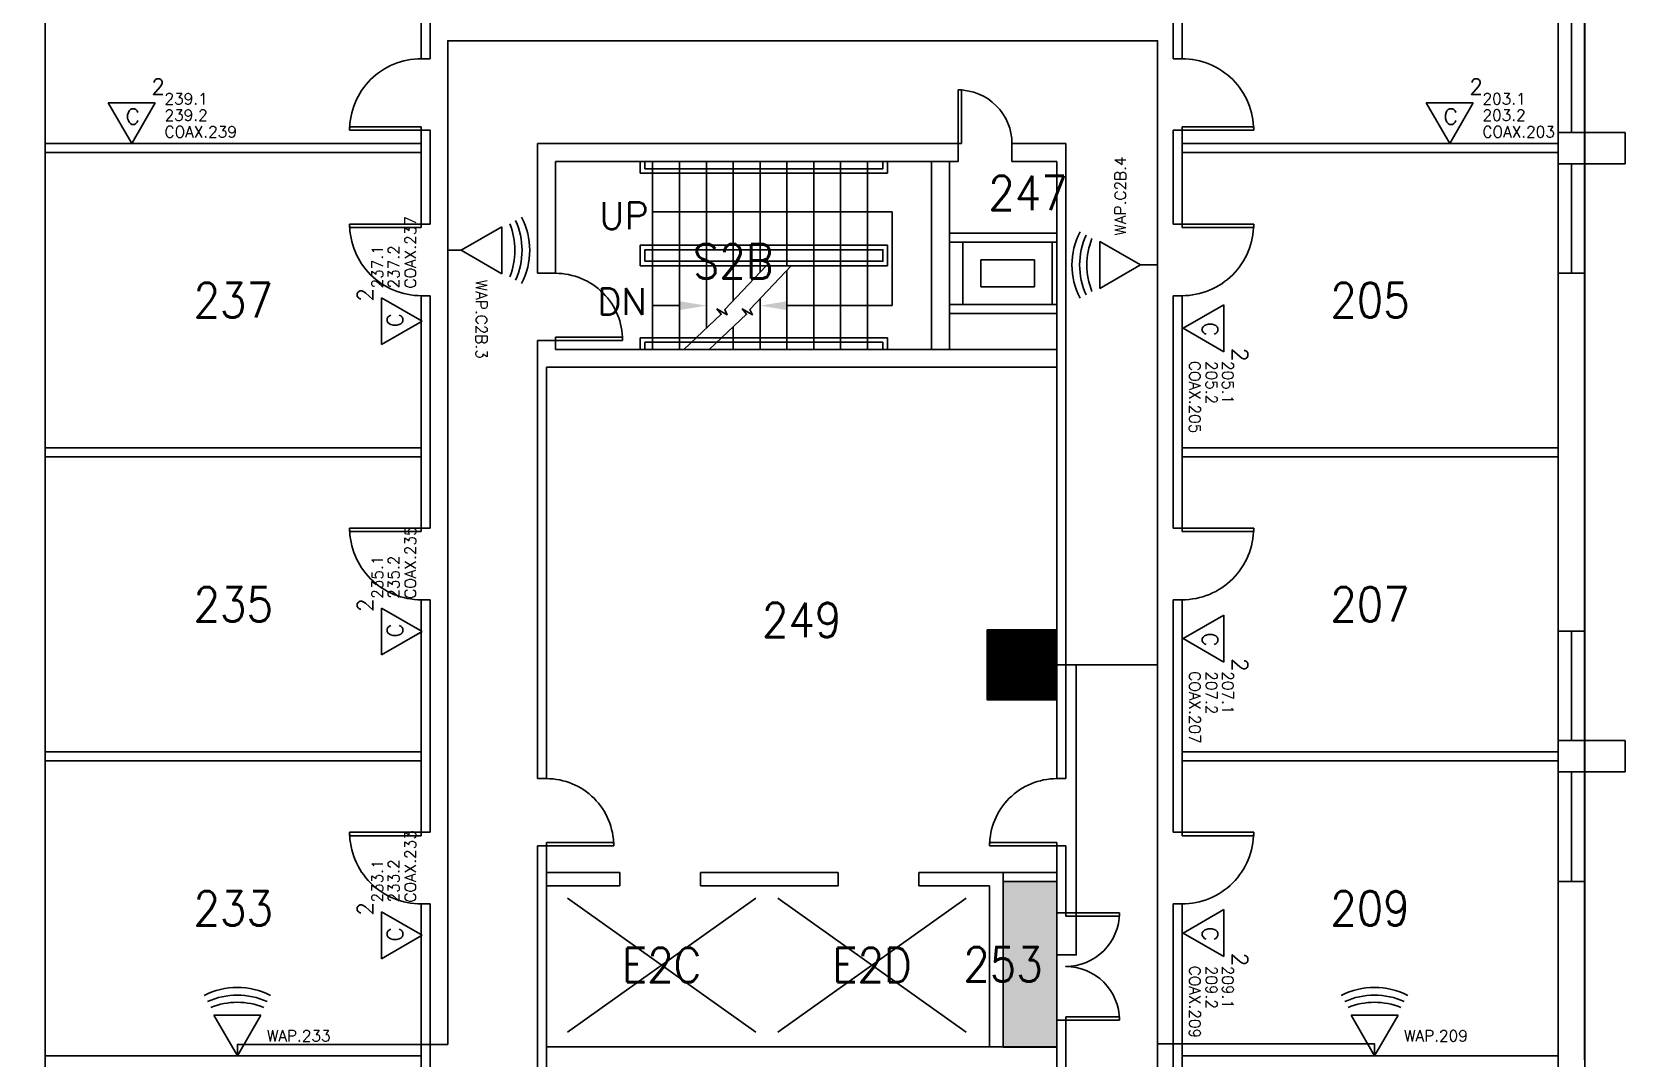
# Model space of a CAD drawing. Header units: inches. Extents: x -460 to 10305, y -938 to 5356.
# Drawn here: x 5818 to 6530, y 648 to 1107 of the extents above; entities that cross this region are included whole.
import ezdxf
from ezdxf.enums import TextEntityAlignment as Align

# ---------------------------------------------------------------- set-up
doc = ezdxf.new("R2010")
doc.units = ezdxf.units.IN
doc.header["$MEASUREMENT"] = 0
doc.set_wipeout_variables(frame=1)
for name, color, linetype in [('01-0263-02-DWG-BFP-ARCH$0$SP-DOORS', 5, 'Continuous'), ('01-0263-02-DWG-BFP-ARCH$0$SP-ELEVATOR', 112, 'Continuous'), ('01-0263-02-DWG-BFP-ARCH$0$SP-GROSS', 30, 'Continuous'), ('01-0263-02-DWG-BFP-ARCH$0$SP-GUARDRAIL', 150, 'Continuous'), ('01-0263-02-DWG-BFP-ARCH$0$SP-RMNO', 7, 'Continuous'), ('01-0263-02-DWG-BFP-ARCH$0$SP-ROOM', 7, 'Continuous'), ('01-0263-02-DWG-BFP-ARCH$0$SP-STAIRS', 1, 'Continuous'), ('01-0263-02-DWG-BFP-ARCH$0$SP-TEXT', 72, 'Continuous'), ('01-0263-02-DWG-BFP-ARCH$0$SP-WALL', 7, 'Continuous'), ('01-0263-02-DWG-BFP-ARCH$0$SP-WINDOWS', 6, 'Continuous'), ('T-Comm-E', 1, 'Continuous'), ('T-Comm-E-Wireless', 1, 'Continuous'), ('T-Comm-Path', 40, 'Continuous'), ('T-Comm-TR', 40, 'Continuous')]:
    doc.layers.add(name, color=color, linetype=linetype)
doc.layers.get('01-0263-02-DWG-BFP-ARCH$0$SP-ROOM').off()
doc.styles.add('01-0263-02-DWG-BFP-ARCH$0$ROMANS', font='ROMANS.shx', dxfattribs={"width": 0.9})
doc.styles.add('01-0263-02-DWG-BFP-ARCH$0$STANDARD', font='TXT.shx', dxfattribs={"height": 12})
doc.styles.add('3-32', font='SIMPLEX.shx', dxfattribs={"height": 9})

# ---------------------------------------------------------------- blocks, each defined once
blk = doc.blocks.new('01-0263-02-DWG-BFP-ARCH$0$DOR00')
at = {"color": 0}
for p, q in [((0, 1), (0, 0)), ((1, 0), (1, 1))]:
    blk.add_line(p, q, dxfattribs=at)
blk = doc.blocks.new('01-0263-02-DWG-BFP-ARCH$0$DOR01')
at = {"color": 0}
for p, q in [((1, 1), (0, 1)), ((0, 1), (0, 0)), ((1, 0), (1, 1)), ((0, 0), (1, 0))]:
    blk.add_line(p, q, dxfattribs=at)
blk = doc.blocks.new('01-0263-02-DWG-BFP-ARCH$0$FMGRM1')
at = {"style": '01-0263-02-DWG-BFP-ARCH$0$ROMANS', "width": 0.9}
for tag, p in [('RMAREA', (0, -0.2836)), ('DATA1', (0, -0.443)), ('DATA2', (0, -0.6024)), ('DATA3', (0, -0.7618)), ('DATA4', (0, -0.9213)), ('DATA5', (0, -1.0807))]:
    blk.add_attdef(tag, text='', height=0.1172, dxfattribs=at).set_placement(p, align=Align.CENTER)
at = {"linetype": 'Continuous'}
blk.add_wipeout([(-0.375, -0.125), (0.375, -0.125), (0.375, 0.125), (-0.375, 0.125)], dxfattribs=at)
at = {"layer": '01-0263-02-DWG-BFP-ARCH$0$SP-RMNO', "style": '01-0263-02-DWG-BFP-ARCH$0$ROMANS', "width": 0.9}
blk.add_attdef('RMNUMB', text='', height=0.16, dxfattribs=at).set_placement((0, 0), align=Align.MIDDLE)
blk = doc.blocks.new('01-0263-02-DWG-BFP-ARCH', base_point=(1295.16, 1353.43))
at = {"layer": '01-0263-02-DWG-BFP-ARCH$0$SP-DOORS'}
for points in [[(3251.16, 2445.43, 0.414214), (3219.16, 2413.43, 0.414214)], [(3591.16, 2445.43, -0.414214), (3623.16, 2413.43, -0.414214)], [(3515.16, 2407.43, 0.414214), (3491.16, 2431.43, 0.414214)], [(3251.16, 2339.43, -0.414214), (3219.16, 2371.43, -0.414214)], [(3591.16, 2339.43, 0.414214), (3623.16, 2371.43, 0.414214)], [(3311.16, 2349.43, -0.414214), (3341.16, 2319.43, -0.414214)], [(3251.16, 2203.43, -0.414214), (3219.16, 2235.43, -0.414214)], [(3591.16, 2203.43, 0.414214), (3623.16, 2235.43, 0.414214)], [(3307.16, 2123.43, -0.414214), (3337.16, 2093.43, -0.414214)], [(3535.16, 2123.43, 0.414214), (3505.16, 2093.43, 0.414214)], [(3251.16, 2067.43, -0.414214), (3219.16, 2099.43, -0.414214)], [(3591.16, 2067.43, 0.414214), (3623.16, 2099.43, 0.414214)], [(3563.16, 2063.43, -0.414214), (3539.16, 2039.43, -0.414214), (3563.16, 2015.43, -0.414214)]]:
    blk.add_lwpolyline(points, format="xyb", dxfattribs=at)
at = {"layer": '01-0263-02-DWG-BFP-ARCH$0$SP-ELEVATOR'}
for p, q in [((3400.74, 2070.03), (3316.54, 2010.02)), ((3400.74, 2010.02), (3316.54, 2070.03)), ((3494.73, 2070.03), (3410.53, 2010.02)), ((3494.73, 2010.02), (3410.53, 2070.03))]:
    blk.add_line(p, q, dxfattribs=at)
at = {"layer": '01-0263-02-DWG-BFP-ARCH$0$SP-GROSS'}
blk.add_lwpolyline([(3071.16, 2641.43), (3071.16, 1353.43), (3771.16, 1353.43), (3771.06, 2641.38), (3071.16, 2641.43)], close=True, dxfattribs=at)
at = {"layer": '01-0263-02-DWG-BFP-ARCH$0$SP-GUARDRAIL'}
for p, q in [((3349.07, 2399.43), (3349.07, 2394.21)), ((3349.07, 2394.21), (3459.48, 2394.21)), ((3351.07, 2399.43), (3351.07, 2396.21)), ((3351.07, 2396.21), (3457.48, 2396.21)), ((3457.48, 2396.21), (3457.48, 2399.43)), ((3459.48, 2394.21), (3459.48, 2399.43)), ((3349.07, 2320.64), (3459.48, 2320.64)), ((3349.07, 2315.43), (3349.07, 2320.64)), ((3351.07, 2318.64), (3457.48, 2318.64)), ((3351.07, 2315.43), (3351.07, 2318.64)), ((3457.48, 2318.64), (3457.48, 2315.43)), ((3459.48, 2320.64), (3459.48, 2315.43))]:
    blk.add_line(p, q, dxfattribs=at)
for points in [[(3459.48, 2357.43), (3459.48, 2362.01), (3349.07, 2362.01)], [(3349.07, 2362.01), (3349.07, 2357.43)], [(3459.48, 2357.43), (3459.48, 2352.84), (3349.07, 2352.84)], [(3349.07, 2352.84), (3349.07, 2357.43)], [(3457.48, 2357.43), (3457.48, 2360.01), (3351.07, 2360.01)], [(3351.07, 2360.01), (3351.07, 2357.43)], [(3457.48, 2357.43), (3457.48, 2354.84), (3351.07, 2354.84)], [(3351.07, 2354.84), (3351.07, 2357.43)]]:
    blk.add_lwpolyline(points, dxfattribs=at)
at = {"layer": '01-0263-02-DWG-BFP-ARCH$0$SP-STAIRS'}
for p, q in [((3354.57, 2315.43), (3354.57, 2399.43)), ((3366.57, 2315.43), (3366.57, 2399.43)), ((3378.57, 2324.88), (3378.57, 2399.43)), ((3390.57, 2337.34), (3390.57, 2399.43)), ((3402.57, 2350.02), (3402.57, 2399.43)), ((3414.57, 2352.84), (3414.57, 2399.43)), ((3426.57, 2315.43), (3426.57, 2399.43)), ((3438.57, 2315.43), (3438.57, 2399.43)), ((3450.57, 2315.43), (3450.57, 2399.43)), ((3414.57, 2315.43), (3414.57, 2350.75)), ((3402.57, 2315.43), (3402.57, 2338.07)), ((3390.57, 2315.43), (3390.57, 2325.53))]:
    blk.add_line(p, q, dxfattribs=at)
for points in [[(3368.5, 2315.43), (3385.24, 2331.14), (3383.29, 2333.53), (3387.85, 2330.92), (3386.76, 2333.31), (3405.24, 2352.84)], [(3379.81, 2315.43), (3396.55, 2331.14), (3394.59, 2333.53), (3399.16, 2330.92), (3398.07, 2333.31), (3416.55, 2352.84)]]:
    blk.add_lwpolyline(points, dxfattribs=at)
at = {"layer": '01-0263-02-DWG-BFP-ARCH$0$SP-TEXT'}
for p, q in [((3461.56, 2376.9), (3354.57, 2376.9)), ((3461.56, 2334.98), (3461.56, 2376.9)), ((3366.57, 2334.98), (3354.57, 2334.98)), ((3414.57, 2334.98), (3461.56, 2334.98))]:
    blk.add_line(p, q, dxfattribs=at)
for points in [[(3366.57, 2336.98), (3366.57, 2332.98), (3378.57, 2334.98)], [(3414.57, 2332.98), (3414.57, 2336.98), (3402.57, 2334.98)]]:
    blk.add_solid(points, dxfattribs=at)
at = {"layer": '01-0263-02-DWG-BFP-ARCH$0$SP-WALL'}
for p, q in [((3083.16, 2629.43), (3083.16, 1365.43)), ((3251.16, 2445.43), (3251.16, 2461.43)), ((3255.16, 2445.43), (3255.16, 2461.43)), ((3587.16, 2445.43), (3587.16, 2461.43)), ((3591.16, 2445.43), (3591.16, 2461.43)), ((3083.16, 2407.43), (3251.16, 2407.43)), ((3251.16, 2371.43), (3251.16, 2413.43)), ((3255.16, 2371.43), (3255.16, 2413.43)), ((3303.16, 2349.43), (3303.16, 2407.43)), ((3491.16, 2407.43), (3303.16, 2407.43)), ((3539.16, 2407.43), (3515.16, 2407.43)), ((3539.16, 2123.43), (3539.16, 2407.43)), ((3587.16, 2371.43), (3587.16, 2413.43)), ((3591.16, 2371.43), (3591.16, 2413.43)), ((3759.16, 2407.43), (3591.16, 2407.43)), ((3759.16, 2412.43), (3789.16, 2412.43)), ((3771.16, 2412.43), (3771.16, 2398.43)), ((3789.16, 2412.43), (3789.16, 2398.43)), ((3083.16, 2403.43), (3251.16, 2403.43)), ((3759.16, 2403.43), (3591.16, 2403.43)), ((3491.16, 2399.43), (3311.16, 2399.43)), ((3311.16, 2399.43), (3311.16, 2349.43)), ((3479.16, 2315.43), (3479.16, 2399.43)), ((3487.16, 2315.43), (3487.16, 2399.43)), ((3535.16, 2399.43), (3515.16, 2399.43)), ((3535.16, 2123.43), (3535.16, 2399.43)), ((3789.16, 2398.43), (3759.16, 2398.43)), ((3535.16, 2367.43), (3487.16, 2367.43)), ((3535.16, 2363.43), (3487.16, 2363.43)), ((3493.16, 2335.43), (3493.16, 2363.43)), ((3533.16, 2335.43), (3533.16, 2363.43)), ((3525.16, 2355.43), (3501.16, 2355.43)), ((3501.16, 2343.43), (3501.16, 2355.43)), ((3525.16, 2343.43), (3525.16, 2355.43)), ((3525.16, 2343.43), (3501.16, 2343.43)), ((3771.16, 2349.43), (3759.16, 2349.43)), ((3251.16, 2235.43), (3251.16, 2339.43)), ((3255.16, 2235.43), (3255.16, 2339.43)), ((3535.16, 2335.43), (3487.16, 2335.43)), ((3587.16, 2235.43), (3587.16, 2339.43)), ((3591.16, 2235.43), (3591.16, 2339.43)), ((3535.16, 2331.43), (3487.16, 2331.43)), ((3303.16, 2123.43), (3303.16, 2319.43)), ((3311.16, 2319.43), (3311.16, 2315.43)), ((3535.16, 2315.43), (3311.16, 2315.43)), ((3535.16, 2307.43), (3307.16, 2307.43)), ((3307.16, 2123.43), (3307.16, 2307.43)), ((3083.16, 2271.43), (3251.16, 2271.43)), ((3759.16, 2271.43), (3591.16, 2271.43)), ((3083.16, 2267.43), (3251.16, 2267.43)), ((3759.16, 2267.43), (3591.16, 2267.43)), ((3251.16, 2099.43), (3251.16, 2203.43)), ((3255.16, 2099.43), (3255.16, 2203.43)), ((3587.16, 2099.43), (3587.16, 2203.43)), ((3591.16, 2099.43), (3591.16, 2203.43)), ((3771.16, 2189.43), (3759.16, 2189.43)), ((3759.16, 2140.43), (3789.16, 2140.43)), ((3771.16, 2140.43), (3771.16, 2126.43)), ((3789.16, 2140.43), (3789.16, 2126.43)), ((3083.16, 2135.43), (3251.16, 2135.43)), ((3083.16, 2131.43), (3251.16, 2131.43)), ((3759.16, 2135.43), (3591.16, 2135.43)), ((3759.16, 2131.43), (3591.16, 2131.43)), ((3789.16, 2126.43), (3759.16, 2126.43)), ((3303.16, 1837.93), (3303.16, 2093.43)), ((3307.16, 1865.43), (3307.16, 2093.43)), ((3535.16, 2063.43), (3535.16, 2093.43)), ((3539.16, 2063.43), (3539.16, 2093.43)), ((3339.97, 2081.43), (3307.16, 2081.43)), ((3437.51, 2081.43), (3375.97, 2081.43)), ((3535.16, 2081.43), (3473.51, 2081.43)), ((3511.16, 2003.43), (3511.16, 2081.43)), ((3339.97, 2075.43), (3307.16, 2075.43)), ((3437.51, 2075.43), (3375.97, 2075.43)), ((3505.16, 2075.43), (3473.51, 2075.43)), ((3505.16, 2003.43), (3505.16, 2075.43)), ((3535.16, 2077.43), (3511.16, 2077.43)), ((3771.16, 2077.43), (3759.16, 2077.43)), ((3251.16, 1963.43), (3251.16, 2067.43)), ((3255.16, 1963.43), (3255.16, 2067.43)), ((3587.16, 1963.43), (3587.16, 2067.43)), ((3591.16, 1963.43), (3591.16, 2067.43)), ((3535.16, 1858.93), (3535.16, 2015.43)), ((3539.16, 1831.43), (3539.16, 2015.43)), ((3535.16, 2003.43), (3307.16, 2003.43)), ((3083.16, 1999.43), (3251.16, 1999.43)), ((3759.16, 1999.43), (3591.16, 1999.43))]:
    blk.add_line(p, q, dxfattribs=at)
for points in [[(3771.16, 1904.43), (3771.16, 2411.43), (3771.16, 2641.43)], [(3759.16, 1904.43), (3759.16, 2411.43), (3759.16, 2629.43)]]:
    blk.add_lwpolyline(points, dxfattribs=at)
at = {"layer": '01-0263-02-DWG-BFP-ARCH$0$SP-WINDOWS'}
for p, q in [((3765.16, 2461.43), (3765.16, 2412.43)), ((3765.16, 2349.43), (3765.16, 2398.43)), ((3765.16, 2189.43), (3765.16, 2140.43)), ((3765.16, 2077.43), (3765.16, 2126.43))]:
    blk.add_line(p, q, dxfattribs=at)
at = {"layer": '01-0263-02-DWG-BFP-ARCH$0$SP-DOORS'}
for p, xscale, yscale, zscale, rotation in [((3491.16, 2407.43), -24, 1.5, 24, 269.9999999999968), ((3591.16, 2413.43), -32, -1.5, 32, 180), ((3591.16, 2371.43), -32, 1.5, 32, 180), ((3311.16, 2319.43), -30, -1.5, 30, 180), ((3591.16, 2235.43), -32, 1.5, 32, 180), ((3307.16, 2093.43), -30, -1.5, 30, 180), ((3591.16, 2099.43), -32, 1.5, 32, 180), ((3539.16, 2063.43), -24, 1.5, 24, 180), ((3539.16, 2015.43), -24, -1.5, 24, 180)]:
    blk.add_blockref('01-0263-02-DWG-BFP-ARCH$0$DOR01', p, dxfattribs=dict(at, xscale=xscale, yscale=yscale, zscale=zscale, rotation=rotation))
for p, xscale, yscale, zscale in [((3251.16, 2413.43), -32, 1.5, 32), ((3251.16, 2371.43), -32, -1.5, 32), ((3251.16, 2235.43), -32, -1.5, 32), ((3251.16, 2099.43), -32, -1.5, 32), ((3535.16, 2093.43), -30, 1.5, 30)]:
    blk.add_blockref('01-0263-02-DWG-BFP-ARCH$0$DOR01', p, dxfattribs=dict(at, xscale=xscale, yscale=yscale, zscale=zscale))
at = {"layer": '01-0263-02-DWG-BFP-ARCH$0$SP-WALL'}
for p, xscale, yscale, zscale, rotation in [((3251.16, 2413.43), -32, 3.999999999999773, 32, 270), ((3591.16, 2413.43), -32, -4, 32, 270), ((3491.16, 2399.43), -24, -7.999999999999544, 24, 180), ((3251.16, 2371.43), -32, -3.999999999999773, 32, 90), ((3591.16, 2371.43), -32, 4, 32, 90), ((3311.16, 2319.43), -30, -7.999999999999773, 30, 270), ((3251.16, 2235.43), -32, -4.000000000000227, 32, 90), ((3591.16, 2235.43), -32, 4, 32, 90), ((3307.16, 2093.43), -30, -3.999999999999773, 30, 270), ((3535.16, 2093.43), -30, 4, 30, 270), ((3251.16, 2099.43), -32, -3.999999999999773, 32, 90), ((3591.16, 2099.43), -32, 4, 32, 90), ((3535.16, 2015.43), -48, 4, 48, 270)]:
    blk.add_blockref('01-0263-02-DWG-BFP-ARCH$0$DOR00', p, dxfattribs=dict(at, xscale=xscale, yscale=yscale, zscale=zscale, rotation=rotation))
at = {"layer": '01-0263-02-DWG-BFP-ARCH$0$SP-WALL', "xscale": -36, "yscale": 6, "zscale": 36}
for p in [(3375.97, 2075.43), (3473.51, 2075.43)]:
    blk.add_blockref('01-0263-02-DWG-BFP-ARCH$0$DOR00', p, dxfattribs=at)
at = {"layer": '01-0263-02-DWG-BFP-ARCH$0$SP-TEXT', "style": '01-0263-02-DWG-BFP-ARCH$0$STANDARD'}
for s, p in [('UP', (3352.76, 2375.25)), ('DN', (3351.92, 2336.82))]:
    blk.add_text(s, height=12, dxfattribs=at).set_placement(p, align=Align.MIDDLE_RIGHT)
at = {"layer": '01-0263-02-DWG-BFP-ARCH$0$SP-ROOM'}
ref = blk.add_blockref('01-0263-02-DWG-BFP-ARCH$0$FMGRM1', (3522.33, 2385.38), dxfattribs=dict(at, xscale=96, yscale=96, zscale=96))
ref.add_attrib('RMNUMB', '247', dxfattribs={"layer": '01-0263-02-DWG-BFP-ARCH$0$SP-RMNO', "height": 15.36, "style": '01-0263-02-DWG-BFP-ARCH$0$ROMANS', "width": 0.9}).set_placement((3522.33, 2385.38), align=Align.MIDDLE)
ref = blk.add_blockref('01-0263-02-DWG-BFP-ARCH$0$FMGRM1', (3390.57, 2354.84), dxfattribs=dict(at, xscale=96, yscale=96, zscale=96))
ref.add_attrib('RMNUMB', 'S2B', dxfattribs={"layer": '01-0263-02-DWG-BFP-ARCH$0$SP-RMNO', "height": 15.36, "style": '01-0263-02-DWG-BFP-ARCH$0$ROMANS', "width": 0.9}).set_placement((3390.57, 2354.84), align=Align.MIDDLE)
ref = blk.add_blockref('01-0263-02-DWG-BFP-ARCH$0$FMGRM1', (3167.16, 2337.43), dxfattribs=dict(at, xscale=96, yscale=96, zscale=96))
ref.add_attrib('RMNUMB', '237', dxfattribs={"layer": '01-0263-02-DWG-BFP-ARCH$0$SP-RMNO', "height": 15.36, "style": '01-0263-02-DWG-BFP-ARCH$0$ROMANS', "width": 0.9}).set_placement((3167.16, 2337.43), align=Align.MIDDLE)
ref = blk.add_blockref('01-0263-02-DWG-BFP-ARCH$0$FMGRM1', (3675.16, 2337.43), dxfattribs=dict(at, xscale=96, yscale=96, zscale=96))
ref.add_attrib('RMNUMB', '205', dxfattribs={"layer": '01-0263-02-DWG-BFP-ARCH$0$SP-RMNO', "height": 15.36, "style": '01-0263-02-DWG-BFP-ARCH$0$ROMANS', "width": 0.9}).set_placement((3675.16, 2337.43), align=Align.MIDDLE)
ref = blk.add_blockref('01-0263-02-DWG-BFP-ARCH$0$FMGRM1', (3167.16, 2201.43), dxfattribs=dict(at, xscale=96, yscale=96, zscale=96))
ref.add_attrib('RMNUMB', '235', dxfattribs={"layer": '01-0263-02-DWG-BFP-ARCH$0$SP-RMNO', "height": 15.36, "style": '01-0263-02-DWG-BFP-ARCH$0$ROMANS', "width": 0.9}).set_placement((3167.16, 2201.43), align=Align.MIDDLE)
ref = blk.add_blockref('01-0263-02-DWG-BFP-ARCH$0$FMGRM1', (3675.16, 2201.43), dxfattribs=dict(at, xscale=96, yscale=96, zscale=96))
ref.add_attrib('RMNUMB', '207', dxfattribs={"layer": '01-0263-02-DWG-BFP-ARCH$0$SP-RMNO', "height": 15.36, "style": '01-0263-02-DWG-BFP-ARCH$0$ROMANS', "width": 0.9}).set_placement((3675.16, 2201.43), align=Align.MIDDLE)
ref = blk.add_blockref('01-0263-02-DWG-BFP-ARCH$0$FMGRM1', (3421.16, 2194.43), dxfattribs=dict(at, xscale=96, yscale=96, zscale=96))
ref.add_attrib('RMNUMB', '249', dxfattribs={"layer": '01-0263-02-DWG-BFP-ARCH$0$SP-RMNO', "height": 15.36, "style": '01-0263-02-DWG-BFP-ARCH$0$ROMANS', "width": 0.9}).set_placement((3421.16, 2194.43), align=Align.MIDDLE)
ref = blk.add_blockref('01-0263-02-DWG-BFP-ARCH$0$FMGRM1', (3167.16, 2065.43), dxfattribs=dict(at, xscale=96, yscale=96, zscale=96))
ref.add_attrib('RMNUMB', '233', dxfattribs={"layer": '01-0263-02-DWG-BFP-ARCH$0$SP-RMNO', "height": 15.36, "style": '01-0263-02-DWG-BFP-ARCH$0$ROMANS', "width": 0.9}).set_placement((3167.16, 2065.43), align=Align.MIDDLE)
ref = blk.add_blockref('01-0263-02-DWG-BFP-ARCH$0$FMGRM1', (3675.16, 2065.43), dxfattribs=dict(at, xscale=96, yscale=96, zscale=96))
ref.add_attrib('RMNUMB', '209', dxfattribs={"layer": '01-0263-02-DWG-BFP-ARCH$0$SP-RMNO', "height": 15.36, "style": '01-0263-02-DWG-BFP-ARCH$0$ROMANS', "width": 0.9}).set_placement((3675.16, 2065.43), align=Align.MIDDLE)
ref = blk.add_blockref('01-0263-02-DWG-BFP-ARCH$0$FMGRM1', (3358.64, 2040.03), dxfattribs=dict(at, xscale=96, yscale=96, zscale=96))
ref.add_attrib('RMNUMB', 'E2C', dxfattribs={"layer": '01-0263-02-DWG-BFP-ARCH$0$SP-RMNO', "height": 15.36, "style": '01-0263-02-DWG-BFP-ARCH$0$ROMANS', "width": 0.9}).set_placement((3358.64, 2040.03), align=Align.MIDDLE)
ref = blk.add_blockref('01-0263-02-DWG-BFP-ARCH$0$FMGRM1', (3511.16, 2040.43), dxfattribs=dict(at, xscale=96, yscale=96, zscale=96))
ref.add_attrib('RMNUMB', '253', dxfattribs={"layer": '01-0263-02-DWG-BFP-ARCH$0$SP-RMNO', "height": 15.36, "style": '01-0263-02-DWG-BFP-ARCH$0$ROMANS', "width": 0.9}).set_placement((3511.16, 2040.43), align=Align.MIDDLE)
ref = blk.add_blockref('01-0263-02-DWG-BFP-ARCH$0$FMGRM1', (3452.63, 2040.03), dxfattribs=dict(at, xscale=96, yscale=96, zscale=96))
ref.add_attrib('RMNUMB', 'E2D', dxfattribs={"layer": '01-0263-02-DWG-BFP-ARCH$0$SP-RMNO', "height": 15.36, "style": '01-0263-02-DWG-BFP-ARCH$0$ROMANS', "width": 0.9}).set_placement((3452.63, 2040.03), align=Align.MIDDLE)
blk = doc.blocks.new('WIRELESS')
for p, q in [((10.5, 18.19), (-10.5, 18.19)), ((-10.5, 18.19), (0, 0)), ((0, 0), (10.5, 18.19))]:
    blk.add_line(p, q)
for centre, start, end in [((0, -1.44), 62.42971, 117.57029), ((0, -4.89), 65.52052, 114.47948), ((0, -8.1), 68.40947, 111.59053)]:
    blk.add_arc(centre, 32.08, start, end)
at = {"style": '3-32', "flags": 1}
for tag, p in [('RM_NUMBER', (50.85, 153.68)), ('UTP_CATEGORY', (50.85, 140.31)), ('QUANTITY_UTP', (50.85, 127.18)), ('WIRELESS_OUTLET_LOCATION', (50.85, 114.16)), ('TELECOMM_ROOM', (50.85, 100.31)), ('QTY_COAX', (50.33, 74.2)), ('POS_2', (166.1, 63.3)), ('POS_3', (166.1, 55.3)), ('POS_4', (166.1, 46.8)), ('POS_5', (166.1, 38.67)), ('POS_6', (166.1, 30.05))]:
    blk.add_attdef(tag, p, '', height=5, dxfattribs=at)
at = {"flags": 1}
for tag, p in [('SERIAL_NUMBER', (51.84, 50.25)), ('MAC_ADDRESS', (51.84, 26.25)), ('ELEVATION', (51.84, 2.25)), ('WO_NUMBER', (53.96, -25.57))]:
    blk.add_attdef(tag, text='', height=5, dxfattribs=at).set_placement(p, align=Align.BOTTOM_LEFT)
at = {"style": '3-32'}
blk.add_attdef('POS_1', (13.17, 6.52), '', height=5, dxfattribs=at)
blk = doc.blocks.new('VOICE(1)DATA(1)COAX(1)')
for p, q in [((0, 0), (-10.5, 18.19)), ((-10.5, 18.19), (10.5, 18.19)), ((10.5, 18.19), (0, 0))]:
    blk.add_line(p, q)
at = {"char_height": 7, "attachment_point": 1, "style": '3-32'}
for s, insert, width in [('2', (8.78, 29.02), 11.7808), ('C', (-2.75, 15.62), 12.7033)]:
    blk.add_mtext(s, dxfattribs=dict(at, insert=insert, width=width))
at = {"style": '3-32', "flags": 1}
for tag, p in [('RM_NUMBER', (92.08, 138.94)), ('UTP_CATEGORY', (92.08, 125.57)), ('QUANTITY_UTP', (92.08, 112.44)), ('WIRELESS_OUTLET_LOCATION', (92.08, 99.43)), ('TELECOMM_ROOM', (92.08, 85.57)), ('QTY_COAX', (91.33, 59.47)), ('POS_4', (202.73, 34.3)), ('POS_5', (202.73, 26.05)), ('POS_6', (202.73, 17.55))]:
    blk.add_attdef(tag, p, '', height=5, dxfattribs=at)
at = {"flags": 1}
blk.add_attdef('WO_NUMBER', text='', height=5, dxfattribs=at).set_placement((90.2, 43.13), align=Align.BOTTOM_LEFT)
at = {"style": '3-32'}
for tag, p in [('POS_1', (14.63, 17.54)), ('POS_2', (14.64, 10.22)), ('POS_3', (14.62, 2.8))]:
    blk.add_attdef(tag, p, '', height=5, dxfattribs=at)

msp = doc.modelspace()

# ---------------------------------------------------------------- block references
msp.add_blockref('01-0263-02-DWG-BFP-ARCH', (4035.95, 3.26))

# ---------------------------------------------------------------- next in the draw order: hatches: boundary and pattern name
at = {"layer": 'T-Comm-TR'}
h = msp.add_hatch(dxfattribs=at)
h.set_pattern_fill('ANSI31', color=256)
h.set_pattern_definition([(45, (-2146.32676, -11537.4988), (-0.0883883476, 0.0883883476), [])])
h.paths.add_polyline_path([(6244.84, 839.82), (6244.84, 808.55), (6275.95, 808.55), (6275.95, 839.82)])
h = msp.add_hatch(dxfattribs=at)
h.set_pattern_fill('ANSI31', color=256)
h.set_pattern_definition([(45, (-2146.32676, -11547.80985), (-0.0883883476, 0.0883883476), [])])
h.paths.add_polyline_path([(6275.95, 727.21), (6252.02, 727.21), (6252.02, 653.26), (6275.95, 653.26), (6275.95, 665.26), (6275.97, 713.26), (6275.95, 713.26)])
h.paths.add_polyline_path([(4296.06, 726.93), (4272.08, 726.93), (4272.08, 653.27), (4296.06, 653.27)])
h.paths.add_polyline_path([(4274.34, 678.74), (4317.56, 678.74), (4317.56, 701.78), (4274.34, 701.78)], flags=9)

# ---------------------------------------------------------------- next in the draw order: linework, layer by layer
at = {"layer": 'T-Comm-Path'}
for points in [[(6275.97, 694.44), (6284.69, 694.44), (6284.69, 824.18), (6320.98, 824.18), (6320.98, 1103.26), (6003.77, 1103.26), (6003.77, 654.4), (5909.77, 654.4), (5909.77, 649.26)], [(6275.95, 824.18), (6320.98, 824.18), (6320.98, 1103.26), (6003.77, 1103.26), (6003.77, 1009.55), (6009.82, 1009.55)], [(6275.95, 824.18), (6320.98, 824.18), (6320.98, 1002.99), (6313.38, 1002.99)], [(6275.95, 824.18), (6320.98, 824.18), (6320.98, 189.83), (6002.56, 189.83), (6002.56, 252.96), (6007.48, 252.96)], [(6275.95, 824.18), (6320.98, 824.18), (6320.98, 251.99), (6313.2, 251.99)], [(6275.97, 694.44), (6284.69, 694.44), (6284.69, 824.18), (6275.95, 824.18)], [(6275.97, 694.44), (6284.69, 694.44), (6284.69, 824.18), (6320.98, 824.18), (6320.98, 654.6), (6417.95, 654.6), (6417.95, 649.26)]]:
    msp.add_lwpolyline(points, dxfattribs=at)
at = {"layer": 'T-Comm-TR'}
for points in [[(6275.95, 839.82), (6244.84, 839.82), (6244.84, 808.55), (6275.95, 808.55)], [(6252.02, 727.21), (6275.97, 727.21), (6275.97, 653.18), (6252.02, 653.18)]]:
    msp.add_lwpolyline(points, close=True, dxfattribs=at)

# ---------------------------------------------------------------- next in the draw order: block references
at = {"layer": 'T-Comm-E'}
for p, values in [((5862.61, 1057.26), {'POS_1': '239.1', 'POS_2': '239.2', 'POS_3': 'COAX.239'}), ((6451.58, 1057.26), {'POS_1': '203.1', 'POS_2': '203.2', 'POS_3': 'COAX.203'})]:
    msp.add_blockref('VOICE(1)DATA(1)COAX(1)', p, dxfattribs=at).add_auto_attribs(values)
for p, rotation, values in [((5992.38, 977.87), 90, {'POS_1': '237.1', 'POS_2': '237.2', 'POS_3': 'COAX.237'}), ((6332.38, 974.67), 270, {'POS_1': '205.1', 'POS_2': '205.2', 'POS_3': 'COAX.205'}), ((5992.38, 839.08), 90, {'POS_1': '235.1', 'POS_2': '235.2', 'POS_3': 'COAX.235'}), ((6332.38, 835.91), 270, {'POS_1': '207.1', 'POS_2': '207.2', 'POS_3': 'COAX.207'}), ((5992.38, 703.24), 90, {'POS_1': '233.1', 'POS_2': '233.2', 'POS_3': 'COAX.233'}), ((6332.38, 704.2), 270, {'POS_1': '209.1', 'POS_2': '209.2', 'POS_3': 'COAX.209'})]:
    msp.add_blockref('VOICE(1)DATA(1)COAX(1)', p, dxfattribs=dict(at, rotation=rotation)).add_auto_attribs(values)
at = {"layer": 'T-Comm-E-Wireless'}
for p, rotation, values in [((6313.38, 1002.99), 90, {'POS_1': 'WAP.C2B.4'}), ((6009.82, 1009.55), 270, {'POS_1': 'WAP.C2B.3'})]:
    msp.add_blockref('WIRELESS', p, dxfattribs=dict(at, rotation=rotation)).add_auto_attribs(values)
for p, values in [((5909.77, 649.26), {'POS_1': 'WAP.233'}), ((6417.95, 649.26), {'POS_1': 'WAP.209'})]:
    msp.add_blockref('WIRELESS', p, dxfattribs=at).add_auto_attribs(values)

doc.saveas('drawing.dxf')
